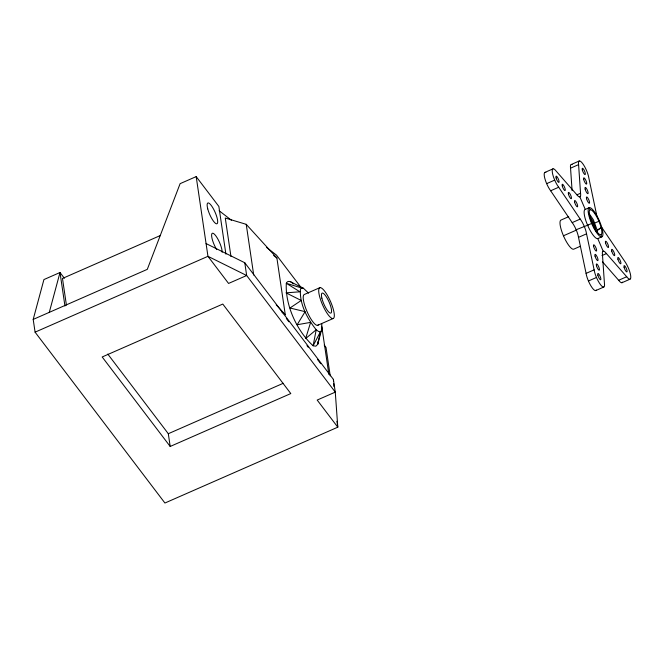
<?xml version="1.0" encoding="UTF-8"?>
<svg xmlns="http://www.w3.org/2000/svg" width="664" height="664" viewBox="0 0 664 664"><rect width="100%" height="100%" fill="white"/><g stroke="black" fill="none" stroke-linecap="round" stroke-linejoin="round"><path stroke-width="1" d="M318.172 341.52L317.641 344.417L315.856 346.193L313.126 345.77C297.074 331.236 285.005 305.05 286.325 283.296A35.2 9.03 66.3 0 1 293.579 283.86M321.849 324.123L321.633 330.589L320.421 331.792L313.126 345.77L316.213 329.742C307.208 318.512 299.389 303.904 300.418 289.189L301.63 287.985L303.473 288.276L308.553 293.148M206.081 243.572L244.775 262.753L333.394 379.376L335.278 392.125L337.793 427.184L164.921 503.021L35.084 332.158L33.2 319.409L43.924 279.569L60.001 272.514L64.375 278.266M49.285 312.354L60.001 272.514L64.947 305.996M322.115 327.974L317.641 344.417L320.421 331.792L318.579 331.502L316.213 329.742L305.631 338.565L310.611 322.372L297.157 324.746L305.125 311.657L289.977 308.013L301.215 300.468L286.01 292.841L299.937 291.803L286.325 283.296L301.63 287.985M596.654 230.79L601.136 227.627L596.654 230.79L597.766 233.238M225.901 254.129L218.863 206.446L196.187 176.607L180.11 183.662L147.292 269.36L33.2 319.409M160.157 235.604L62.474 278.448L66.417 305.1M35.084 332.158L207.957 256.321L246.659 275.51L335.278 392.125L317.184 400.06L337.793 427.184L336.93 421.3M544.995 172.366L553.029 168.839M571.231 164.506L579.265 160.978M572.094 190.643L570.55 168.158L578.593 164.63A11.354 2.913 66.3 0 1 582.569 163.435A11.354 2.913 66.3 0 1 588.893 178.193L596.479 214.206A11.354 2.913 66.3 0 0 596.961 216.497M546.655 183.637L554.697 180.11M319.882 287.661L304.402 294.451A16.807 4.316 66.3 0 0 307.764 313.142A16.807 4.316 66.3 0 0 318.504 324.48M545.874 172.507A11.354 2.913 66.3 0 0 544.795 178.309A11.354 2.913 66.3 0 0 550.647 190.767L558.69 187.24L580.22 219.078A11.354 2.913 66.3 0 1 586.544 233.828L594.131 269.85A11.354 2.913 66.3 0 0 600.463 284.599A11.354 2.913 66.3 0 0 604.431 283.412L602.472 254.793A11.354 2.913 66.3 0 1 606.448 253.598L626.7 276.739A11.354 2.913 66.3 0 0 630.667 275.552A11.354 2.913 66.3 0 0 624.343 260.794L602.812 228.956A11.354 2.913 66.3 0 1 601.435 226.93M576.983 194.818L580.552 193.249L578.593 164.63M317.649 325.327L333.129 318.537A16.807 4.316 66.3 0 0 326.796 294.301A16.807 4.316 66.3 0 0 319.591 296.459A16.807 4.316 66.3 0 0 333.129 318.537M568.691 216.68L561.121 220A15.894 4.075 66.3 0 0 563.454 235.778A15.894 4.075 66.3 0 0 573.654 249.207L580.278 246.302M603.153 251.141L597.783 238.625A15.894 4.075 66.3 0 1 587.582 225.196A15.894 4.075 66.3 0 1 585.25 209.417L589.267 207.649L590.171 209.758M550.647 190.767L572.177 222.606L580.22 219.078M576.161 229.736L588.146 225.03M563.454 235.778L576.701 229.968M587.582 225.196L592.163 223.262M592.761 223.785L599.467 221.079M596.289 290.019A11.354 2.913 66.3 0 1 591.043 286.101A11.354 2.913 66.3 0 1 586.088 273.377L578.51 237.355L586.544 233.828M597.783 238.625L601.8 236.857A15.894 4.075 66.3 0 0 595.807 213.932A15.894 4.075 66.3 0 0 588.993 215.974A15.894 4.075 66.3 0 0 601.8 236.857L600.895 234.757A13.604 3.494 66.3 0 1 589.939 216.879A13.604 3.494 66.3 0 1 595.766 215.136A13.604 3.494 66.3 0 1 600.895 234.757M170.191 446.465L102.181 356.966L222.789 304.062L290.799 393.561L170.191 446.465L168.307 433.716L283.221 383.302M601.982 255.557L606.448 253.598M586.088 273.377L594.131 269.85M588.428 280.996L596.471 277.469M602.456 261.757L618.657 280.266L626.7 276.739M595.716 290.591L603.759 287.064M621.952 282.723L629.995 279.204M282.001 312.213L285.279 314.753L276.888 257.964L246.228 224.332L225.27 218.024L230.964 256.553M290.832 281.943L303.473 288.276M219.128 210.72L231.412 220.232M266.637 247.489L276.465 255.092L301.481 288.018M273.609 255.424L276.888 257.964M276.216 304.817L285.279 314.753M588.553 212.688L593.375 219.809L597.401 230.773M324.19 345.056L326.024 347.471L330.224 375.882M286.325 318.446L288.823 321.733M306.967 345.604L308.212 347.247M317.599 359.597L320.729 363.714M107.784 354.07L168.307 433.716M579.88 196.901L585.25 209.417M321.741 326.231L328.854 374.413M246.228 224.332L253.714 275.037M244.775 262.753L246.659 275.51L228.565 283.445L207.957 256.321L196.187 176.607M333.394 379.376L333.544 381.435M333.693 383.493L333.917 386.589M622.525 282.15A11.354 2.913 66.3 0 1 618.657 280.266M589.541 216.456A9.088 2.332 66.3 0 1 595.741 230.906M590.669 219.701A9.088 2.332 66.3 0 1 594.247 228.051M580.552 193.249A11.354 2.913 66.3 0 1 576.576 194.436L556.332 171.295A11.354 2.913 66.3 0 0 552.357 172.491A11.354 2.913 66.3 0 0 558.69 187.24M572.177 222.606A11.354 2.913 66.3 0 1 578.51 237.355M570.55 168.158A11.354 2.913 66.3 0 1 572.111 164.639M216.688 249.606A11.354 2.913 66.3 0 1 211.6 235.048A11.354 2.913 66.3 0 1 217.078 237.712A11.354 2.913 66.3 0 1 222.166 252.27M617.935 259.284A3.403 0.871 66.3 0 0 620.682 263.766A3.403 0.871 66.3 0 0 619.396 258.852A3.403 0.871 66.3 0 0 617.935 259.284M611.751 251.15A3.403 0.871 66.3 0 0 614.499 255.623A3.403 0.871 66.3 0 0 613.212 250.71A3.403 0.871 66.3 0 0 611.751 251.15M605.568 243.016A3.403 0.871 66.3 0 0 608.315 247.489A3.403 0.871 66.3 0 0 607.029 242.576A3.403 0.871 66.3 0 0 605.568 243.016M624.119 267.426A3.403 0.871 66.3 0 0 626.857 271.9A3.403 0.871 66.3 0 0 625.579 266.986A3.403 0.871 66.3 0 0 624.119 267.426M562.292 186.061A3.403 0.871 66.3 0 0 565.031 190.535A3.403 0.871 66.3 0 0 563.753 185.621A3.403 0.871 66.3 0 0 562.292 186.061M568.475 194.195A3.403 0.871 66.3 0 0 571.214 198.669A3.403 0.871 66.3 0 0 569.936 193.755A3.403 0.871 66.3 0 0 568.475 194.195M574.659 202.329A3.403 0.871 66.3 0 0 577.398 206.811A3.403 0.871 66.3 0 0 576.12 201.897A3.403 0.871 66.3 0 0 574.659 202.329M556.108 177.927A3.403 0.871 66.3 0 0 558.847 182.401A3.403 0.871 66.3 0 0 557.569 177.487A3.403 0.871 66.3 0 0 556.108 177.927M583.756 179.629A3.403 0.871 66.3 0 0 586.503 184.102A3.403 0.871 66.3 0 0 585.216 179.189A3.403 0.871 66.3 0 0 583.756 179.629M585.167 189.19A3.403 0.871 66.3 0 0 587.914 193.672A3.403 0.871 66.3 0 0 586.627 188.759A3.403 0.871 66.3 0 0 585.167 189.19M586.578 198.76A3.403 0.871 66.3 0 0 589.325 203.234A3.403 0.871 66.3 0 0 588.038 198.32A3.403 0.871 66.3 0 0 586.578 198.76M582.345 170.067A3.403 0.871 66.3 0 0 585.084 174.541A3.403 0.871 66.3 0 0 583.805 169.627A3.403 0.871 66.3 0 0 582.345 170.067M596.471 265.716A3.403 0.871 66.3 0 0 599.21 270.19A3.403 0.871 66.3 0 0 597.932 265.285A3.403 0.871 66.3 0 0 596.471 265.716M595.052 256.155A3.403 0.871 66.3 0 0 597.799 260.628A3.403 0.871 66.3 0 0 596.513 255.715A3.403 0.871 66.3 0 0 595.052 256.155M593.641 246.585A3.403 0.871 66.3 0 0 596.388 251.058A3.403 0.871 66.3 0 0 595.102 246.153A3.403 0.871 66.3 0 0 593.641 246.585M597.882 275.286A3.403 0.871 66.3 0 0 600.621 279.76A3.403 0.871 66.3 0 0 599.343 274.846A3.403 0.871 66.3 0 0 597.882 275.286M207.741 208.886A11.354 2.913 66.3 0 0 216.887 223.801A11.354 2.913 66.3 0 0 212.604 207.425A11.354 2.913 66.3 0 0 207.741 208.886M321.866 298.161A10.898 2.797 66.3 0 0 330.597 313.142A10.898 2.797 66.3 0 0 327.053 297.987A10.898 2.797 66.3 0 0 321.866 298.161"/></g></svg>
